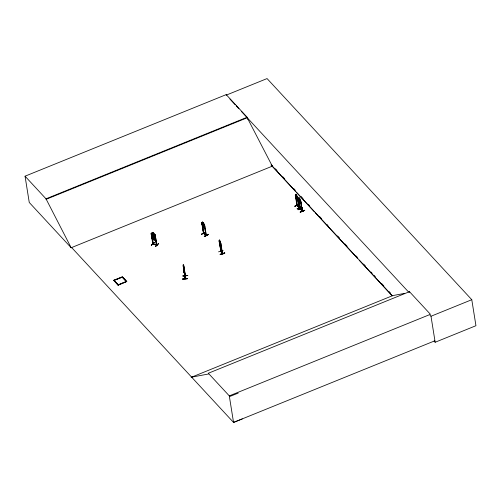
<?xml version="1.0" encoding="UTF-8"?>
<svg xmlns="http://www.w3.org/2000/svg" width="501" height="501" viewBox="0 0 501 501"><rect width="100%" height="100%" fill="white"/><g stroke="black" fill="none" stroke-linecap="round" stroke-linejoin="round"><path stroke-width="0.75" d="M219.313 241.263L219.369 240.048L220.847 243.298L222.532 253.725L222.375 253.099M296.022 194.776L296.705 197.807L296.066 194.757M299.172 198.183L299.855 201.214L299.216 198.164M201.684 222.995L203.143 226.984L204.089 227.692L204.803 226.709L204.54 225.062L204.195 224.761L205.93 235.295M218.549 251.84L223.145 250.469M202.748 222.507L202.755 224.442L203.456 225.531L203.669 225.118M183.26 264.785L185.032 278.8L185.27 275.888M183.529 267.146L183.973 270.722L183.573 270.001M183.598 265.517L183.266 264.841M183.56 268.098L185.201 278.788L183.272 265.373M182.683 279.138C185.082 277.316 192.516 279.076 182.683 279.101M182.934 276.064L187.781 275.525L182.903 275.844M183.773 269.782L183.598 267.728L184.017 270.822L183.886 270.509M184.042 269.707L183.967 270.665M184.293 273.083C183.391 271.11 184.7 274.592 184.368 272.068M185.464 275.882C185.163 276.89 185.27 274.824 185.37 275.782M185.038 278.775L185.37 275.926M185.458 275.932L185.057 278.512M295.653 195.547L295.778 194.238L295.296 195.158L295.552 196.78M153.074 243.83L152.742 243.693L153.25 244.206L151.484 233.691M154.803 234.756L155.216 234.756L156.826 245.265L152.874 244.112M294.882 206.312L299.178 204.402L294.857 206.155M298.032 209.719L302.353 207.965M299.203 204.558L294.782 206.237M152.736 243.711L153.187 243.824M153.206 244.194L152.229 237.411M156.863 244.789C145.227 241.67 165.543 247.281 152.918 243.968M152.667 232.821L152.373 237.499L153.412 238.739L154.295 239.002L155.009 238.276L154.809 237.036L152.692 232.79M153.043 235.176L152.955 237.18L153.926 238.075L154.158 236.848L153.481 235.307L153.012 235.207M201.477 234.174L205.448 232.101L201.483 234.324M219.513 242.497L220.377 244.607L219.901 240.856L222.338 253.744L220.753 251.251L220.96 250.819M220.941 251.464L219.131 240.837L220.954 251.496L219.908 243.987M154.158 242.622L151.277 245.302L154.133 242.478M219.05 240.843L219.357 239.992L220.096 244.951L220.697 245.803L220.972 245.014L220.647 245.822L219.851 240.875M220.647 245.822L219.294 242.453L219.369 240.048M203.675 233.247L203.362 233.053L203.813 233.172M206.255 234.988C205.617 234.75 207.019 236.071 203.456 233.416L201.79 223.014L202.179 223.127L201.79 223.014M295.603 196.761L297.262 199.999L297.751 199.079M298.884 197.657C297.682 198.421 299.335 198.91 298.446 198.565C299.416 195.922 300.919 201.44 300.926 202.523L300.462 203.387L300.85 202.504M297.488 197.457L297.262 197.194L299.172 207.877L296.974 205.56L295.314 195.096M298.853 207.276L299.341 207.802L297.437 197.181M299.304 207.796L297.08 205.372M300.124 208.967L302.278 211.284M300.494 208.854L302.26 210.614L302.322 211.284L300.587 200.582L302.084 211.09L302.203 210.577M300.231 208.485L302.472 211.153M155.517 237.236L153.907 235.188L153.55 235.72L153.112 235.595C152.58 232.915 150.068 238.539 152.573 234.831M201.759 223.014L202.391 222.018L203.331 222.751L204.201 225.97L203.757 226.502L202.373 224.611L202.417 222.068M203.362 233.053L203.462 233.447M154.327 237.706L155.385 236.472M151.465 236.04L151.74 237.712L153.312 239.76L154.703 240.136L155.705 238.883M220.728 250.888L222.525 253.663M221.098 251.421L220.922 250.788M152.229 232.451L151.991 235.144L153.037 236.384L153.92 236.647L154.634 235.921L153.563 232.802L152.166 232.433L151.089 233.685L151.396 235.332L152.962 237.38L154.327 237.781L155.404 236.528M151.133 233.71L151.427 233.666M151.352 235.332L152.962 237.38M153.863 235.251L155.448 237.267M156.782 245.277L155.172 234.85L153.563 232.802M153.312 239.76L151.728 237.687M154.671 240.167L153.356 239.697M154.158 242.465L151.296 245.283M156.725 244.87L156.437 244.645M155.492 246.342C161.134 241.463 157.921 243.805 155.548 246.511M155.529 246.561L158.272 243.862M300.237 208.779L300.475 208.748M302.491 211.209L300.587 200.582M202.705 222.532L203.055 222.732M203.287 222.776L204.54 225.062M202.016 224.63L203.143 226.984L202.348 222.037M203.193 226.934L204.132 227.667M204.727 226.696L204.089 227.692L203.3 222.738L204.646 224.98L206.324 235.338M204.226 224.899L204.646 224.98M201.471 234.336L205.479 232.32M202.041 223.202L203.707 233.629L202.536 225.356M204.251 236.259C211.391 231.913 207.665 235.89 204.276 236.29M208.41 234.512L204.302 236.434M208.391 234.481L204.439 236.578M71.198 247.77L29.258 202.467L25.05 176.189L226.201 94.626L247.156 117.259L247.481 119.269M25.05 176.189L46.004 198.828L247.156 117.259M46.086 199.317L247.237 117.748L272.319 166.169L71.167 247.738L46.004 198.828M295.346 195.146C296.016 195.766 294.801 194.664 295.734 194.256L296.517 195.064L297.08 197.087L296.961 198.797L295.853 196.78M297.638 197.394L297.726 199.141M298.947 197.695L299.003 200.187L300.118 202.197L300.431 201.728L299.673 198.44M297.7 199.097L297.312 199.98L296.529 199.173M298.684 200.175L300.418 203.406L298.684 200.175L298.464 198.502L300.168 208.986L300.08 208.548M300.788 200.795L300.431 200.669M297.187 205.485L298.89 207.345M297.212 205.761L296.172 198.271M113.752 280.272L122.401 276.765L126.759 281.481L118.148 285.201L113.752 280.272L118.148 285.201M113.783 280.491L122.432 276.984L126.797 281.7M114.147 280.522L118.267 284.975L114.115 280.31L122.313 277.21L126.434 281.662L122.313 277.21M299.172 207.589L297.262 197.194M297.112 208.729L301.414 206.932M298.057 209.775L302.335 207.802L298.007 209.556M118.236 284.756L126.402 281.449M118.117 284.988L126.759 281.481M304.545 210.195C291.219 215.831 313.92 206.869 300.224 211.948M300.237 212.13L304.589 210.382L300.262 212.136M191.157 377.347L392.784 295.59L404.257 293.442M208.335 373.245L409.486 291.682L430.44 314.315L229.289 395.878L208.335 373.245L208.454 374.003L191.632 377.153M429.958 315.123L430.998 316.244L471.785 299.711L475.95 325.713L435.162 342.252L434.104 341.1M434.693 340.862L233.541 422.424L71.643 247.544L71.167 247.738M229.408 396.635L238.188 393.122M242.315 418.911L233.541 422.424L229.289 395.878M219.582 241.689L219.582 240.536M220.847 243.298L220.509 243.098M222.312 253.086L222.356 253.443M222.156 253.218L221.073 251.176M220.91 251.22L222.488 253.281M224.717 252.855C215.086 255.09 223.064 255.134 224.705 252.817M224.755 253.043L220.164 254.464L224.817 253.143M152.874 243.611L153.237 243.718M153.124 243.818L153.137 244.206M156.525 244.657L156.713 245.265M183.548 265.467L185.207 276.195M183.247 265.693L183.898 272.406M183.128 265.774L183.535 268.361M183.635 270.759L183.573 268.048M183.447 268.135L183.729 270.252M184.13 269.494L184.374 272.093M183.992 269.713L183.867 267.114L183.999 269.738M182.934 276.001L187.787 275.537M203.563 233.322L206.306 235.351M203.682 233.604L201.928 222.939M206.174 235.451L204.395 224.792M156.569 245.045L155.442 238.363M297.3 205.285L297.106 205.366M297.149 205.122L297.237 205.786L295.496 195.083M299.153 207.852L299.147 207.596M152.962 243.987L151.271 233.591M154.74 234.762L156.45 245.171M151.54 233.792L151.177 233.685L152.855 244.125M154.721 234.756L155.122 234.85M152.517 234.812L153.907 235.188M203.613 233.316L205.992 234.9M222.319 253.731L220.703 243.066M272.319 166.169L271.254 165.029L392.308 295.778M471.785 299.711L267.064 78.576L226.283 95.115L226.201 94.626M229.946 99.073L235.188 104.734M236.234 105.868L238.852 108.698M241.476 111.523L408.603 292.058M275.45 168.85L277.04 170.565M282.883 176.878L284.474 178.594M293.498 188.345L295.095 190.067M300.932 196.373L303.055 198.665M308.365 204.402L309.43 205.548M319.513 216.445L321.642 218.743M326.946 224.473L328.011 225.625M337.568 235.946L339.691 238.238M345.001 243.974L347.124 246.267M356.148 256.017L357.213 257.163M363.582 264.046L365.705 266.338M371.016 272.074L372.074 273.22M374.203 275.519L375.262 276.665M381.63 283.547L383.76 285.839M389.064 291.576L390.661 293.292M271.054 164.979L295.484 191.369M296.548 192.516L314.071 211.447M315.135 212.593L357.62 258.491M359.217 260.213L392.145 295.778M219.532 240.549L220.152 243.605L219.701 242.409M301.514 207.063L297.206 208.848M183.554 269.137L183.761 269.488L183.209 264.847M183.93 271.492L184.136 271.843L183.591 267.202L183.635 268.467L183.51 268.154M203.011 222.757L203.55 224.398M430.998 316.244L435.162 342.252M409.486 291.682L409.605 292.44M299.203 200.932L300.387 209.186L298.652 198.49M205.974 234.794L206.03 235.169M183.767 265.505L185.439 276.189L183.748 265.768M154.966 235.389L155.204 236.879M184.117 270.54L183.892 270.189C184.631 275.738 183.072 266.782 183.811 269.713L183.71 268.035L184.117 270.54M152.373 235.839L153.281 237.299L152.742 238.363L153.544 237.593L154.677 238.933L153.744 237.43L154.245 236.397L153.481 237.117L152.373 235.839M296.517 195.033L297.462 197.488L296.517 195.033M187.524 278.581L182.69 278.988L187.531 278.606"/></g></svg>
